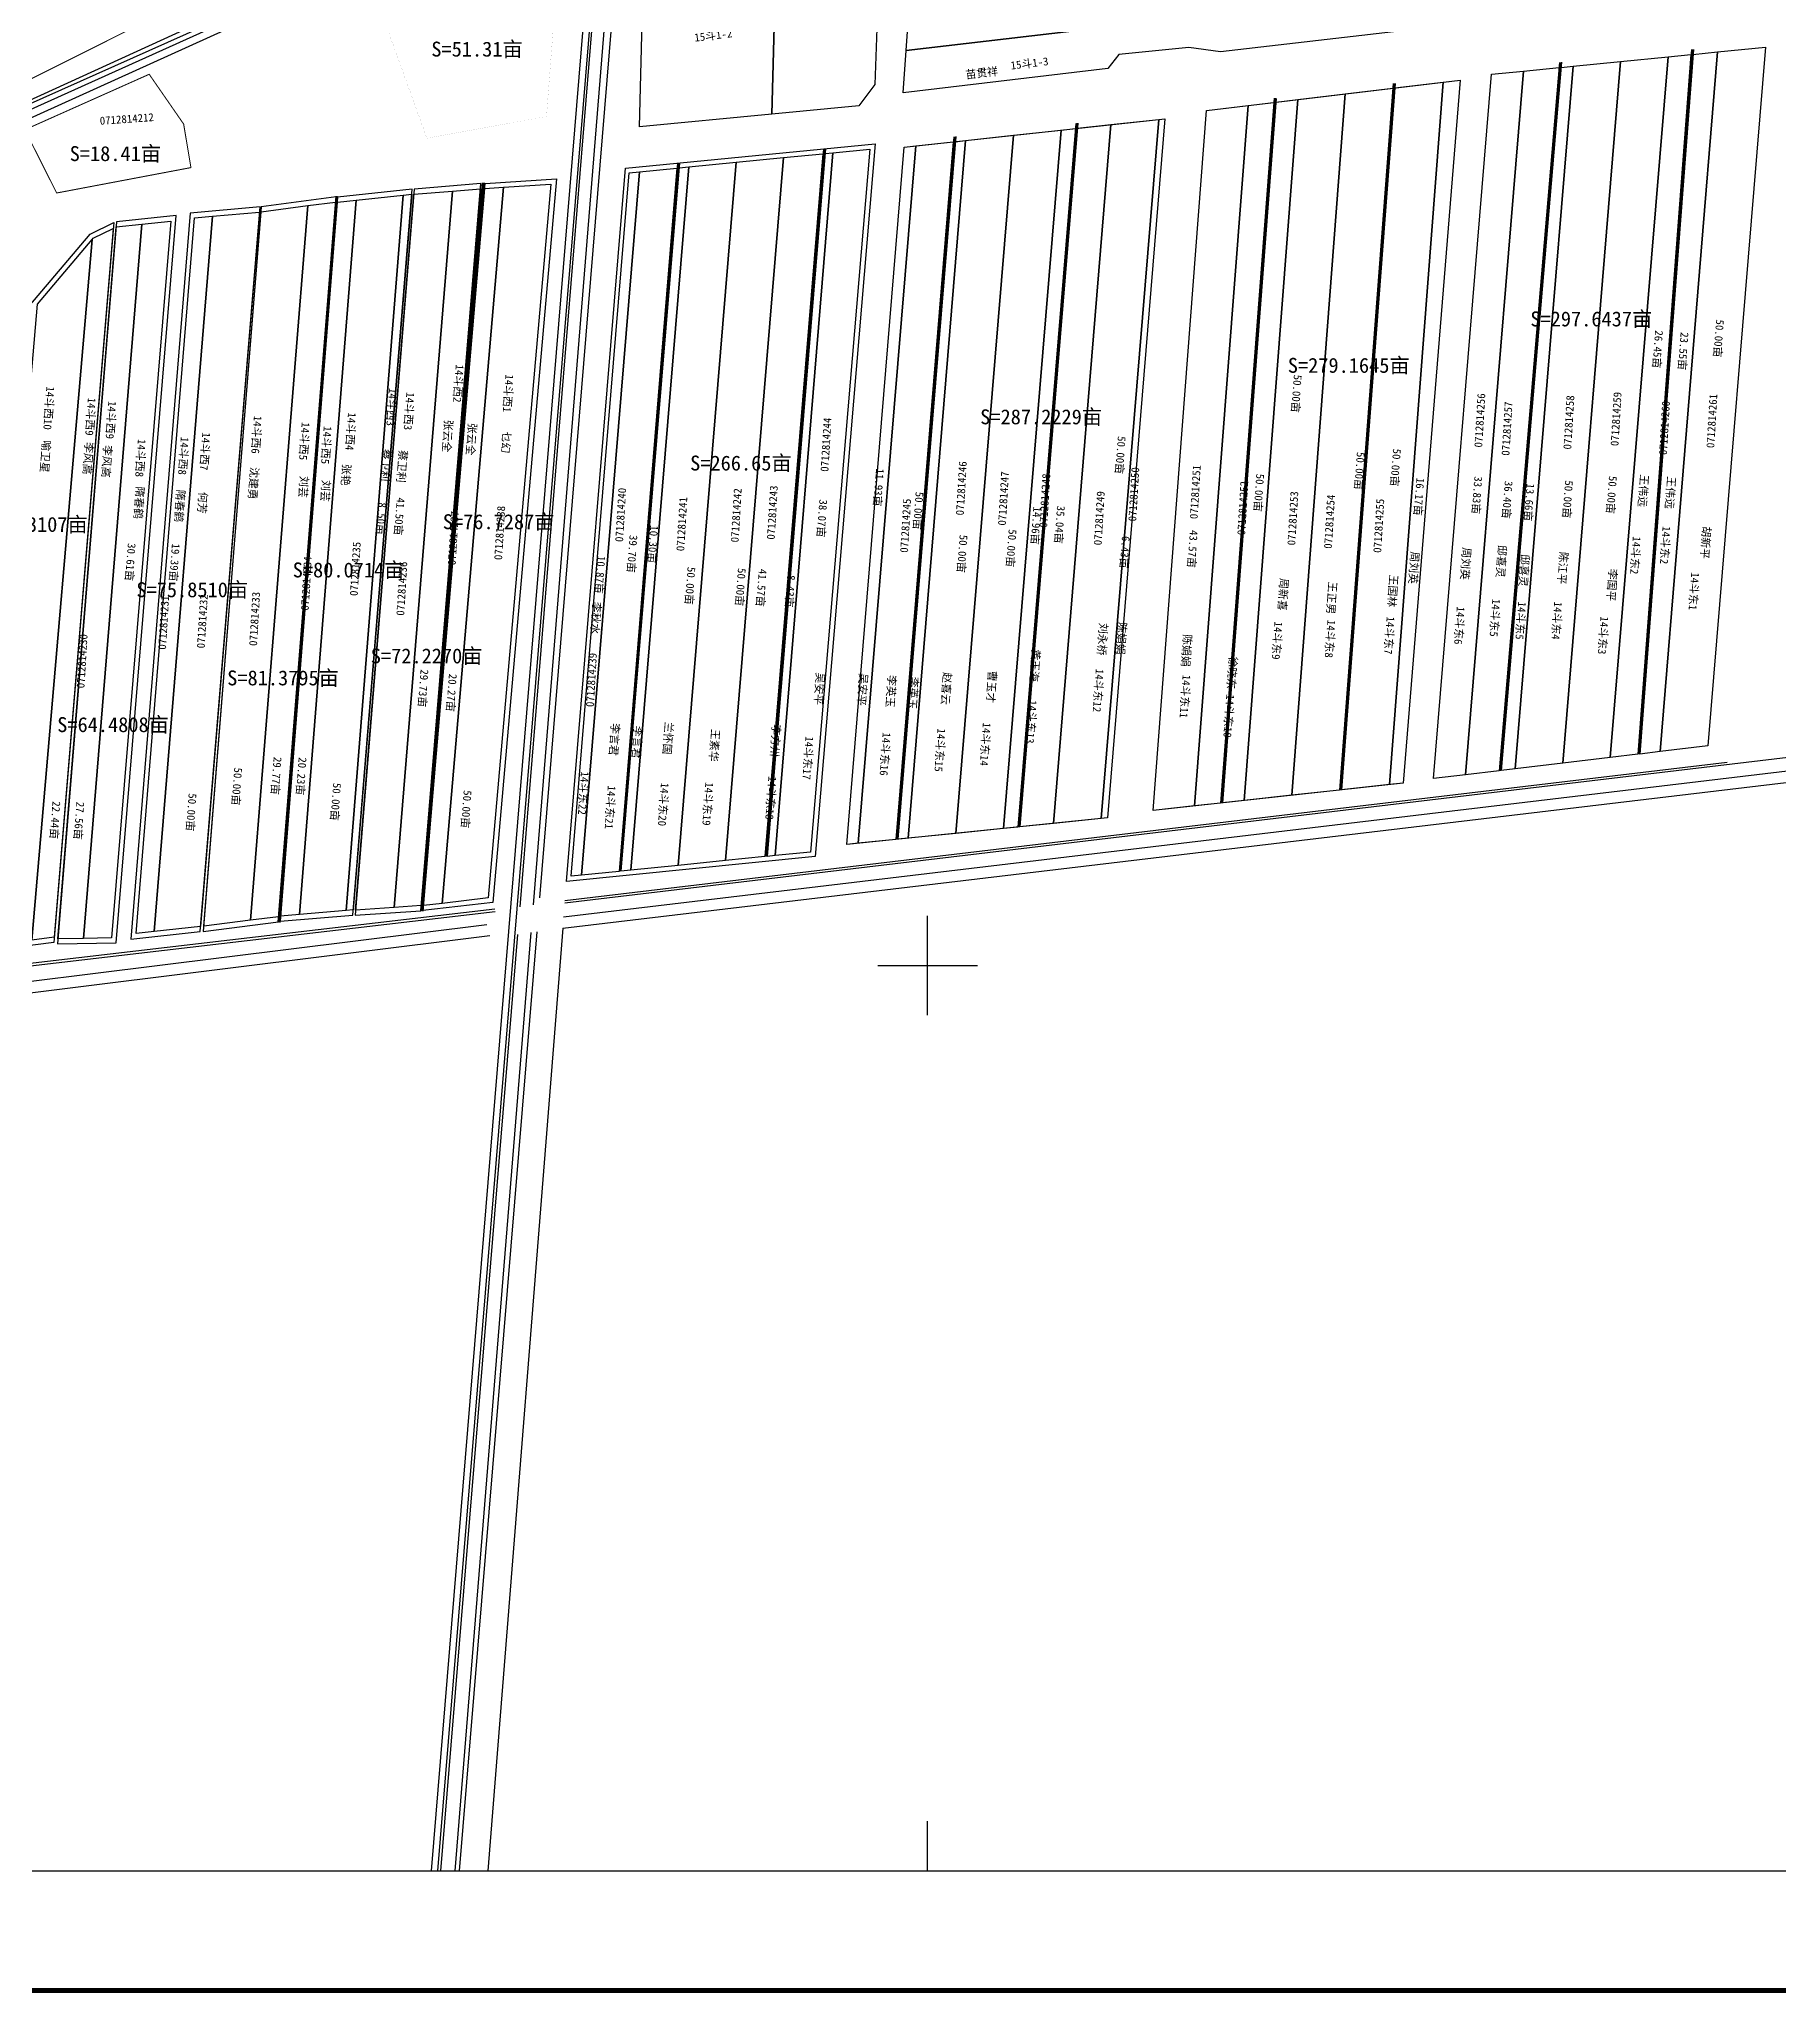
# Model space of a CAD drawing. Extents: x 541673 to 553395, y 4989791 to 4997334.
# Drawn here: x 545108 to 546855, y 4989968 to 4991930 of the extents above; entities that cross this region are included whole.
import ezdxf
from ezdxf.enums import TextEntityAlignment as Align

# ---------------------------------------------------------------- set-up
doc = ezdxf.new("R2010")
doc.units = 0
doc.header["$LTSCALE"] = 10
doc.layers.get('0').update_dxf_attribs({"linetype": 'CONTINUOUS'})
for name, color, linetype in [('2020.3月分地', 6, 'CONTINUOUS'), ('2021年', 2, 'CONTINUOUS'), ('TK', 7, 'CONTINUOUS'), ('出地桩', 7, 'CONTINUOUS'), ('地块名称', 7, 'CONTINUOUS'), ('地籍号', 7, 'CONTINUOUS'), ('承包户', 7, 'CONTINUOUS'), ('林带', 7, 'CONTINUOUS'), ('注记', 1, 'CONTINUOUS'), ('测地框', 7, 'CONTINUOUS'), ('路林渠', 7, 'CONTINUOUS'), ('身份地块', 7, 'CONTINUOUS'), ('退界后面积', 7, 'CONTINUOUS')]:
    doc.layers.add(name, color=color, linetype=linetype)
doc.styles.add('宋体', font='SimSun.ttf')

# ---------------------------------------------------------------- blocks, each defined once
blk = doc.blocks.new('14')
at = {"linetype": 'Continuous', "flags": 128}
blk.add_lwpolyline([(545696.5, 4991800.6), (545947.3, 4991825.1), (545887.1, 4991109.3), (545637.4, 4991084.2)], close=True, dxfattribs=at)

msp = doc.modelspace()

# ---------------------------------------------------------------- linework, layer by layer
at = {"layer": '2020.3月分地', "color": 3, "linetype": 'Continuous'}
msp.add_lwpolyline([(545574.1, 4991781.4), (545621.7, 4991784.5), (545558.7, 4991067.8), (545512.6, 4991062.4)], close=True, dxfattribs=at)
at = {"layer": '2021年', "color": 4, "linetype": 'Continuous'}
for points in [[(546086.2, 4991833.5), (546134.2, 4991838.8), (546076.3, 4991137.6), (546028.4, 4991132.7)], [(545473.2, 4991773.4), (545481.9, 4991774.3), (545423.1, 4991055.8), (545416, 4991055.2)], [(545484.1, 4991774.3), (545522.8, 4991777.6), (545464.2, 4991058.2), (545425.5, 4991055.6)]]:
    msp.add_lwpolyline(points, close=True, dxfattribs=at)
at = {"layer": 'TK', "linetype": 'Continuous'}
for p, q in [((546000, 4990950), (546000, 4991050)), ((545950, 4991000), (546050, 4991000)), ((546000, 4990091), (546000, 4990141))]:
    msp.add_line(p, q, dxfattribs=at)
at = {"layer": 'TK', "linetype": 'Continuous', "const_width": 5, "flags": 128}
msp.add_lwpolyline([(541744, 4989971), (547984, 4989971), (547984, 4997211), (541744, 4997211)], close=True, dxfattribs=at)
at = {"layer": 'TK', "linetype": 'Continuous', "flags": 128}
msp.add_lwpolyline([(541864, 4990091), (547864, 4990091), (547864, 4997091), (541864, 4997091)], close=True, dxfattribs=at)
at = {"layer": '出地桩', "color": 2, "linetype": 'Continuous', "flags": 128}
for points in [[(546767, 4991919.6), (546713.2, 4991212.1)], [(546768, 4991919.7), (546714.2, 4991212.2)], [(546769, 4991919.8), (546715.3, 4991212.3)], [(546634.7, 4991906.6), (546573.9, 4991195.4)], [(546635.7, 4991906.7), (546574.9, 4991195.6)], [(546636.7, 4991906.8), (546576, 4991195.7)], [(546347.9, 4991870.7), (546294, 4991163.1)], [(546348.9, 4991870.7), (546295, 4991163.2)], [(546349.9, 4991870.6), (546296, 4991163.3)], [(546467.6, 4991885.6), (546413.5, 4991176.1)], [(546468.6, 4991885.5), (546414.5, 4991176.2)], [(546469.6, 4991885.5), (546415.5, 4991176.3)], [(546026.2, 4991832), (545968.1, 4991126.6)], [(546027.3, 4991832.1), (545969.1, 4991126.7)], [(546028.3, 4991832.2), (545970.1, 4991126.8)], [(546148.9, 4991845.4), (546090.7, 4991139)], [(546149.9, 4991845.6), (546091.7, 4991139.1)], [(546151, 4991845.7), (546092.7, 4991139.2)], [(545895.4, 4991820), (545836.7, 4991109.3)], [(545896.4, 4991820.1), (545837.8, 4991109.4)], [(545897.4, 4991820.2), (545838.8, 4991109.5)], [(545748.7, 4991805.7), (545690.1, 4991094.5)], [(545749.8, 4991805.8), (545691.1, 4991094.6)], [(545750.8, 4991805.9), (545692.1, 4991094.7)], [(545347.7, 4991043.4), (545405.9, 4991772.4)], [(545348.7, 4991043.4), (545406.9, 4991772.3)], [(545349.7, 4991043.3), (545407.9, 4991772.2)], [(545552.6, 4991785.8), (545491.2, 4991054.8)], [(545553.6, 4991785.8), (545492.2, 4991054.7)], [(545554.6, 4991785.7), (545493.2, 4991054.6)]]:
    msp.add_lwpolyline(points, dxfattribs=at)
at = {"layer": '林带', "color": 3}
for points, const_width in [([(544949.6, 4992081.1), (545089, 4992147.1), (545198.2, 4991939.5), (545073, 4991876.8)], 1), ([(545435.3, 4992001.7), (545635.6, 4992092.8), (545617.3, 4991852.4), (545497.2, 4991830.6)], 0.05), ([(545093.4, 4991839.1), (545218.3, 4991894.8), (545252.9, 4991844.8), (545260.2, 4991801.1), (545125.4, 4991775.6)], 1)]:
    msp.add_lwpolyline(points, close=True, dxfattribs=dict(at, const_width=const_width))
at = {"layer": '测地框', "color": 7, "linetype": 'Continuous'}
for points in [[(546280.1, 4991858.5), (546534.7, 4991888.9), (546477.5, 4991183.1), (546226.5, 4991155.8)], [(545976.6, 4991821.5), (546238.1, 4991850.2), (546180.5, 4991148.2), (545918.9, 4991121.6)]]:
    msp.add_lwpolyline(points, close=True, dxfattribs=at)
at = {"layer": '测地框', "color": 7, "linetype": 'Continuous', "flags": 128}
for points, elevation in [([(545406.1, 4991771.7), (545330.9, 4991761.8), (545272.6, 4991034.3), (545348, 4991043.9)], 280), ([(545482.4, 4991779.4), (545407.5, 4991771.5), (545349.7, 4991044.5), (545422.7, 4991050.7)], 279.4), ([(545551.4, 4991785), (545484.5, 4991779.4), (545425.1, 4991050.6), (545491.1, 4991055)], 279.3), ([(545555.7, 4991785.2), (545627.2, 4991789.8), (545563.3, 4991063.3), (545493.2, 4991055.2)], 280), ([(545245.3, 4991752.9), (545185.4, 4991746.8), (545126.2, 4991021.7), (545185.1, 4991022.9)], 279.9), ([(545329.6, 4991761.6), (545259.3, 4991755.4), (545199.7, 4991026.5), (545269.5, 4991034.1)], 280.2), ([(545122.4, 4991023.2), (545072.5, 4991016.7), (545029.8, 4991010.9), (545084.4, 4991646.3), (545159, 4991734.1), (545182.7, 4991745.9)], 279.9)]:
    msp.add_lwpolyline(points, close=True, dxfattribs=dict(at, elevation=elevation))
at = {"layer": '路林渠', "color": 5, "linetype": 'Continuous', "flags": 128}
for points, elevation in [([(544462, 4992854.9), (545063.8, 4991857.2), (545068.4, 4991851.5), (545074, 4991847.6), (545081.6, 4991845.8), (545091.3, 4991847.3), (545649.5, 4992100.3)], 283.2), ([(544462, 4992854.9), (545063.8, 4991857.2), (545068.4, 4991851.5), (545074, 4991847.6), (545081.6, 4991845.8), (545091.3, 4991847.3), (545649.5, 4992100.3)], 283.2), ([(545649, 4992107.5), (545088.9, 4991854.9), (545081.8, 4991852.5), (545079, 4991852.2), (545076.9, 4991852.7), (545075, 4991854.2), (545073.5, 4991855.9), (544468.5, 4992860.5)], 280.2), ([(545649, 4992107.5), (545088.9, 4991854.9), (545081.8, 4991852.5), (545079, 4991852.2), (545076.9, 4991852.7), (545075, 4991854.2), (545073.5, 4991855.9), (544468.5, 4992860.5)], 280.2), ([(545501.7, 4990091), (545666.1, 4992087.5)], 280.5), ([(545508.3, 4990091), (545672.8, 4992088.1)], 282.9)]:
    msp.add_lwpolyline(points, dxfattribs=dict(at, elevation=elevation))
at = {"layer": '路林渠', "color": 3, "linetype": 'Continuous', "flags": 128}
for points, elevation in [([(545643.7, 4992108.6), (545077, 4991855.5)], 279.2), ([(545643.7, 4992108.6), (545077, 4991855.5)], 279.2), ([(545639.7, 4992116.2), (545081.9, 4991861)], 278.8), ([(545639.7, 4992116.2), (545081.9, 4991861)], 278.8), ([(545610.6, 4991068.1), (545697.1, 4992116.8)], 280.8), ([(545530, 4990091), (545607.8, 4991033.9)], 280.8), ([(545633.6, 4991037.4), (545558.3, 4990091)], 280.8)]:
    msp.add_lwpolyline(points, dxfattribs=dict(at, elevation=elevation))
at = {"layer": '路林渠', "color": 4, "linetype": 'Continuous', "flags": 128}
for points, elevation in [([(545675, 4992089.9), (545590.4, 4991058.9)], 280), ([(545604.2, 4991060.9), (545687.7, 4992091.6)], 284.6), ([(545635.6, 4991063.1), (547316.7, 4991263.2)], 280.5), ([(545634.5, 4991049), (547315.6, 4991249.2)], 279.7), ([(545633.6, 4991037.4), (547314.7, 4991237.6)], 280.8), ([(545635.8, 4991065.4), (546802.9, 4991204.3)], 280.6), ([(545565.5, 4991056.5), (544818.1, 4990969.1), (544696.3, 4990950.5), (543528.2, 4990487.1)], 280.4), ([(545565.8, 4991053.9), (544818.4, 4990966.5), (544696.6, 4990947.9), (543528.5, 4990484.5)], 280.5), ([(545557.4, 4991041), (544701, 4990934.3)], 280.6), ([(545560.3, 4991029.8), (544703.9, 4990923.1)], 281.1), ([(545588.1, 4991031.2), (545511, 4990091)], 280), ([(545525.6, 4990091), (545601.9, 4991033.1)], 284.6)]:
    msp.add_lwpolyline(points, dxfattribs=dict(at, elevation=elevation))
at = {"layer": '身份地块', "color": 1, "linetype": 'Continuous'}
for points in [[(545717.1, 4992091.9), (545850.2, 4992107), (545843.7, 4991854.7), (545710.6, 4991842)], [(545850.2, 4992107), (545955.5, 4992119), (545946.9, 4991884.5), (545930.8, 4991863.1), (545843.7, 4991854.7)], [(545979.9, 4991937.6), (546846.7, 4992039.3), (546844.9, 4992020.2), (545978.6, 4991918.6)], [(545978.6, 4991918.6), (546844.9, 4992020.2), (546841.3, 4991980.9), (546294, 4991917.2), (546262.2, 4991921.8), (546191.9, 4991914.5), (546181.1, 4991900.7), (545975.5, 4991876.3)], [(546695.8, 4991907.6), (546743.6, 4991912.3), (546685.6, 4991208.8), (546637.8, 4991203.1)], [(546743.6, 4991912.3), (546766.6, 4991914.6), (546713.2, 4991212.1), (546685.6, 4991208.8)], [(546768.6, 4991914.8), (546793.4, 4991917.2), (546735.6, 4991214.8), (546715.3, 4991212.3)], [(546793.4, 4991917.2), (546841.4, 4991922), (546783.4, 4991220.5), (546735.6, 4991214.8)], [(546517.6, 4991886.9), (546534.7, 4991888.9), (546477.5, 4991183.1), (546463.8, 4991181.6)], [(546566.3, 4991894.8), (546598.5, 4991898), (546540.3, 4991191.4), (546508.1, 4991187.6)], [(546598.5, 4991898), (546634.2, 4991901.5), (546573.9, 4991195.4), (546540.3, 4991191.4)], [(546636.3, 4991901.7), (546648.2, 4991902.9), (546590.1, 4991197.4), (546576, 4991195.7)], [(546648.2, 4991902.9), (546695.8, 4991907.6), (546637.8, 4991203.1), (546590.1, 4991197.4)], [(546349.6, 4991866.8), (546371.7, 4991869.4), (546318, 4991165.7), (546296, 4991163.3)], [(546371.7, 4991869.4), (546419.5, 4991875.1), (546365.8, 4991170.9), (546318, 4991165.7)], [(546419.5, 4991875.1), (546467.2, 4991880.9), (546413.5, 4991176.1), (546365.8, 4991170.9)], [(546469.3, 4991881.1), (546517.6, 4991886.9), (546463.8, 4991181.6), (546415.5, 4991176.3)], [(546184.1, 4991844.3), (546232.1, 4991849.5), (546174.2, 4991147.5), (546126.3, 4991142.7)], [(546232.1, 4991849.5), (546238.1, 4991850.2), (546180.5, 4991148.2), (546174.2, 4991147.5)], [(546280.1, 4991858.5), (546321.8, 4991863.5), (546268.2, 4991160.3), (546226.5, 4991155.8)], [(546321.8, 4991863.5), (546347.6, 4991866.5), (546294, 4991163.1), (546268.2, 4991160.3)], [(546038.2, 4991828.3), (546086.2, 4991833.5), (546028.4, 4991132.7), (545980.4, 4991127.8)], [(546134.2, 4991838.8), (546148.5, 4991840.4), (546090.7, 4991139), (546076.3, 4991137.6)], [(546150.5, 4991840.6), (546184.1, 4991844.3), (546126.3, 4991142.7), (546092.7, 4991139.2)], [(545807.8, 4991806.4), (545855.4, 4991811.1), (545797.2, 4991105.3), (545749.5, 4991100.5)], [(545855.4, 4991811.1), (545894.9, 4991815), (545836.7, 4991109.3), (545797.2, 4991105.3)], [(545897, 4991815.2), (545905, 4991815.9), (545846.8, 4991110.3), (545838.8, 4991109.5)], [(545905, 4991815.9), (545941.9, 4991819.6), (545882.5, 4991113.9), (545846.8, 4991110.3)], [(545976.6, 4991821.5), (545988.1, 4991822.8), (545930.4, 4991122.7), (545918.9, 4991121.6)], [(545988.1, 4991822.8), (546025.8, 4991826.9), (545968.1, 4991126.6), (545930.4, 4991122.7)], [(546027.8, 4991827.1), (546038.2, 4991828.3), (545980.4, 4991127.8), (545970.1, 4991126.8)], [(545700.2, 4991795.9), (545710.6, 4991796.9), (545652.3, 4991090.7), (545641.9, 4991089.6)], [(545710.6, 4991796.9), (545748.3, 4991800.6), (545690.1, 4991094.5), (545652.3, 4991090.7)], [(545750.4, 4991800.8), (545760.2, 4991801.8), (545701.9, 4991095.7), (545692.1, 4991094.7)], [(545760.2, 4991801.8), (545807.8, 4991806.4), (545749.5, 4991100.5), (545701.9, 4991095.7)], [(545426.3, 4991768.4), (545473.2, 4991773.4), (545416, 4991055.2), (545369.2, 4991051.2)], [(545522.8, 4991777.6), (545551, 4991779.9), (545491.5, 4991060.1), (545464.2, 4991058.2)], [(545555.2, 4991780.2), (545574.1, 4991781.4), (545512.6, 4991062.4), (545493.7, 4991060.2)], [(545263.9, 4991750.8), (545282, 4991752.4), (545223.4, 4991034.1), (545205.2, 4991032.1)], [(545282, 4991752.4), (545329.2, 4991756.5), (545269.9, 4991039.2), (545223.4, 4991034.1)], [(545330.6, 4991756.7), (545377.6, 4991762.9), (545320.1, 4991045.4), (545273.2, 4991039.4)], [(545377.6, 4991762.9), (545405.5, 4991766.5), (545348.1, 4991048.9), (545320.1, 4991045.4)], [(545407.5, 4991766.5), (545426.3, 4991768.4), (545369.2, 4991051.2), (545350.2, 4991049.6)], [(545161, 4991728.8), (545162.1, 4991730.1), (545182.2, 4991740.1), (545122.8, 4991028.3), (545100.6, 4991025.3)], [(545185, 4991741.7), (545210.9, 4991744.4), (545152.3, 4991027.2), (545126.6, 4991026.7)], [(545210.9, 4991744.4), (545239.9, 4991747.3), (545180.4, 4991027.8), (545152.3, 4991027.2)], [(545106, 4991664), (545161, 4991728.8), (545100.6, 4991025.3), (545050.6, 4991018.7)]]:
    msp.add_lwpolyline(points, close=True, dxfattribs=at)

# ---------------------------------------------------------------- block references
at = {"layer": '测地框', "color": 7, "linetype": 'Continuous'}
msp.add_blockref('14', (0, 0), dxfattribs=at)

# ---------------------------------------------------------------- texts
at = {"layer": '2020.3月分地', "color": 3, "linetype": 'Continuous', "style": '宋体'}
for s, p in [('乜幻 ', (545576.8, 4991522.5)), ('50.00亩', (545537.1, 4991156.9))]:
    msp.add_text(s, height=8, rotation=265.9103, dxfattribs=at).set_placement(p, align=Align.MIDDLE)
at = {"layer": '2021年', "color": 4, "linetype": 'Continuous', "style": '宋体'}
for s, p in [('蔡卫利', (545456.1, 4991502.3)), ('蔡卫利', (545472.4, 4991501.2)), ('8.50亩', (545451.7, 4991448.6)), ('41.50亩', (545469.9, 4991450.8)), ('曹玉才', (546064.3, 4991279.6)), ('14斗东14', (546058.3, 4991222.1))]:
    msp.add_text(s, height=8, rotation=265.9103, dxfattribs=at).set_placement(p, align=Align.MIDDLE)
at = {"layer": '地块名称', "color": 1, "linetype": 'Continuous', "style": '宋体'}
for s, rotation, p in [('15斗1-2', 6.8347, (545784.7, 4991934)), ('15斗1-3', 6.8347, (546102.3, 4991906)), ('14斗西2', 265.9103, (545529.1, 4991584.3)), ('14斗西10', 265.9103, (545117.8, 4991559.6)), ('14斗西3', 265.9103, (545462.1, 4991560.6)), ('14斗西3', 265.9103, (545479.5, 4991556.5)), ('14斗西1', 265.9103, (545579, 4991574.4)), ('14斗西9', 265.9103, (545159.7, 4991551)), ('14斗西9', 265.9103, (545180.2, 4991547.6)), ('14斗西6', 265.9103, (545326.4, 4991532.8)), ('14斗西5', 265.9103, (545374.4, 4991526.4)), ('14斗西5', 265.9103, (545396.5, 4991522.4)), ('14斗西4', 265.9103, (545420.9, 4991536.2)), ('14斗西7', 265.9103, (545274.6, 4991516.2)), ('14斗东2', 265.9103, (546741.1, 4991422)), ('14斗东2', 265.9103, (546711.2, 4991411.8)), ('14斗东1', 265.9103, (546769.9, 4991375.7)), ('14斗东5', 265.9103, (546570.1, 4991349)), ('14斗东5', 265.9103, (546596, 4991346.2)), ('14斗东4', 265.9103, (546632.2, 4991346.2)), ('14斗东9', 265.9103, (546351.3, 4991326.2)), ('14斗东8', 265.9103, (546404.5, 4991327.9)), ('14斗东7', 265.9103, (546464, 4991331.3)), ('14斗东3', 265.9103, (546678.7, 4991331.4)), ('14斗东12', 265.9103, (546171.7, 4991276)), ('14斗东11', 265.9103, (546258.9, 4991270.1)), ('14斗东13', 265.9103, (546104.5, 4991244.6)), ('14斗东10', 265.9103, (546302.8, 4991250.5)), ('14斗东17', 265.9103, (545880.2, 4991208.3)), ('14斗东16', 265.9103, (545957.7, 4991212.3)), ('14斗东15', 265.9103, (546012.7, 4991216.2)), ('14斗东22', 265.9103, (545654.7, 4991173)), ('14斗东20', 265.9103, (545735, 4991161.7)), ('14斗东19', 265.9103, (545779.6, 4991162.2)), ('14斗东18', 265.9103, (545842.9, 4991168.2)), ('14斗东21', 265.9103, (545681.6, 4991158.8))]:
    msp.add_text(s, height=8, rotation=rotation, dxfattribs=at).set_placement(p, align=Align.MIDDLE)
at = {"layer": '地籍号', "color": 1, "linetype": 'Continuous', "style": '宋体'}
for s, rotation, p in [('0712814212', 4.0025, (545195.8, 4991849.9, 3.2)), ('0712814259', 86.6233, (546691.4, 4991548.7, 562.5)), ('0712814256', 86.6233, (546554.6, 4991547.3, 562.5)), ('0712814257', 86.6233, (546581.9, 4991539, 562.5)), ('0712814258', 86.6233, (546644, 4991545.3, 562.5)), ('0712814260', 86.6233, (546740, 4991539.7, 562.5)), ('0712814261', 86.6233, (546787.6, 4991546.7, 562.5)), ('0712814244', 86.6233, (545898, 4991522.9, 562.5)), ('0712814246', 86.6233, (546033.9, 4991479.1, 562.5)), ('0712814250', 86.6233, (546207.1, 4991473.1, 562.5)), ('0712814251', 86.6233, (546268.8, 4991475.4, 562.5)), ('0712814240', 86.6233, (545691.8, 4991452.4, 562.5)), ('0712814242', 86.6233, (545807.8, 4991452, 562.5)), ('0712814243', 86.6233, (545844.1, 4991454.8, 562.5)), ('0712814247', 86.6233, (546076.2, 4991468.9, 562.5)), ('0712814248', 86.6233, (546117.7, 4991466.8, 562.5)), ('0712814252', 86.6233, (546316.5, 4991459.2, 562.5)), ('0712814238', 86.6233, (545570.3, 4991434.3, 562.5)), ('0712814241', 86.6233, (545753.2, 4991443.2, 562.5)), ('0712814245', 86.6233, (545977.9, 4991441.6, 562.5)), ('0712814249', 86.6233, (546172.4, 4991449.1, 562.5)), ('0712814253', 86.6233, (546366.8, 4991449, 562.5)), ('0712814254', 86.6233, (546403.6, 4991445.6, 562.5)), ('0712814255', 86.6233, (546453.1, 4991441.5, 562.5)), ('0712814237', 86.6233, (545523.7, 4991429.1, 562.5)), ('0712814235', 86.6233, (545425.3, 4991398.2, 562.5)), ('0712814234', 86.6233, (545376.1, 4991383.6, 562.5)), ('0712814236', 86.6233, (545472, 4991378.4, 562.5)), ('0712814231', 86.6233, (545232.8, 4991344.3, 842.7)), ('0712814232', 86.6233, (545271.7, 4991345.6, 562.5)), ('0712814233', 86.6233, (545324.2, 4991348, 562.5)), ('0712814230', 86.6233, (545150.9, 4991305.6, 842.7)), ('0712814239', 86.6233, (545662.4, 4991286.7, 562.5))]:
    msp.add_text(s, height=8, rotation=rotation, dxfattribs=at).set_placement(p, align=Align.MIDDLE)
at = {"layer": '承包户', "color": 1, "linetype": 'Continuous', "style": '宋体'}
for s, rotation, p in [('苗贯祥', 6.8347, (546054.4, 4991896.4)), ('张云全', 265.9103, (545518.2, 4991531.6)), ('张云全', 265.9103, (545542.1, 4991528.4)), ('喻卫星', 265.9103, (545114.3, 4991511)), ('李风高', 265.9103, (545157.1, 4991509.2)), ('李风高', 265.9103, (545175.9, 4991506.2)), ('沈建勇', 265.9103, (545323.3, 4991484.1)), ('张艳', 265.9103, (545416.2, 4991492.7)), ('刘芸', 265.9103, (545373.4, 4991480.5)), ('刘芸', 265.9103, (545395.5, 4991476.5)), ('王伟远', 265.9103, (546719, 4991476.6)), ('王伟远', 265.9103, (546746.2, 4991474.7)), ('何芳', 265.9103, (545272, 4991464.6)), ('胡新平', 265.9103, (546781.6, 4991424.5)), ('邸喜灵', 265.9103, (546576.3, 4991405.7)), ('邸喜灵', 265.9103, (546599.2, 4991396.6)), ('陈江平', 265.9103, (546638.1, 4991399)), ('周新喜', 265.9103, (546357.2, 4991372.6)), ('王正男', 265.9103, (546405.7, 4991369)), ('王国林', 265.9103, (546467.3, 4991376.1)), ('李国平', 265.9103, (546687.5, 4991382)), ('刘永桥', 265.9103, (546175.8, 4991327.6)), ('陈娟娟', 265.9103, (546194.8, 4991328.4)), ('陈娟娟', 265.9103, (546260.3, 4991316.2)), ('黄玉海', 265.9103, (546108, 4991301.2)), ('徐晓东', 265.9103, (546306, 4991294)), ('吴安平', 265.9103, (545891.4, 4991277.8)), ('吴安平', 265.9103, (545934.8, 4991277.1)), ('李英玉', 265.9103, (545963.5, 4991275.3)), ('李英玉', 265.9103, (545985.8, 4991273.6)), ('赵喜云', 265.9103, (546019, 4991278)), ('李言君', 265.9103, (545685.7, 4991227)), ('兰怀国', 265.9103, (545739.5, 4991228.2)), ('李方州', 265.9103, (545847.4, 4991225.8)), ('李言君', 265.9103, (545708.7, 4991224.2)), ('王素华', 265.9103, (545786.2, 4991221))]:
    msp.add_text(s, height=8, rotation=rotation, dxfattribs=at).set_placement(p, align=Align.MIDDLE)
at = {"layer": '注记', "color": 0, "linetype": 'Continuous', "style": '宋体'}
for s, p in [('S=51.31亩', (545547.6, 4991920.4)), ('S=18.41亩', (545184.4, 4991815.5)), ('S=297.6437亩', (546666.6, 4991649.5)), ('S=279.1645亩', (546423, 4991602.9)), ('S=287.2229亩', (546114.1, 4991551.2)), ('S=93.3107亩', (545100.6, 4991443.2)), ('S=76.7287亩', (545569.3, 4991445.9)), ('S=80.0714亩', (545418.6, 4991397.5)), ('S=75.8510亩', (545261.6, 4991377.6)), ('S=72.2270亩', (545497, 4991311.2)), ('S=81.3795亩', (545352.8, 4991289.1)), ('S=64.4808亩', (545182.1, 4991242.2))]:
    msp.add_text(s, height=15, dxfattribs=at).set_placement(p, align=Align.MIDDLE)
at = {"layer": '注记', "color": 7, "linetype": 'Continuous', "style": '宋体'}
msp.add_text('S=266.65亩', height=15, dxfattribs=at).set_placement((545812.6, 4991504.8), align=Align.MIDDLE)
at = {"layer": '身份地块', "color": 1, "linetype": 'Continuous', "style": '宋体'}
for s, rotation, p in [('14斗西8', 265.9103, (545209.9, 4991509.4)), ('14斗西8', 265.9103, (545253, 4991511.6)), ('隋春鹤', 265.9103, (545208.4, 4991464.6)), ('隋春鹤', 265.9103, (545249.2, 4991461.4)), ('16.17亩', 265.9103, (546493.9, 4991470.5)), ('33.83亩', 265.9103, (546552.1, 4991472.1)), ('30.61亩', 265.9103, (545199.8, 4991405)), ('19.39亩', 265.9103, (545244.1, 4991404.6)), ('周刘英', 265.9103, (546540.6, 4991403.5)), ('10.87亩', 265.9103, (545671.4, 4991392.2)), ('周刘英', 265.9103, (546488.5, 4991399.4)), ('李秋水', 266, (545667.1, 4991348.8)), ('14斗东6', 265.9103, (546534.4, 4991341.3))]:
    msp.add_text(s, height=8, rotation=rotation, dxfattribs=at).set_placement(p, align=Align.MIDDLE)
at = {"layer": '退界后面积', "color": 1, "linetype": 'Continuous', "style": '宋体'}
for s, p in [('26.45亩', (546733.6, 4991618.6)), ('23.55亩', (546759.2, 4991616.8)), ('50.00亩', (546794.8, 4991629.5)), ('50.00亩', (546370.8, 4991574.1)), ('50.00亩', (546194, 4991512.4)), ('50.00亩', (546470.4, 4991499.9)), ('11.93亩', (545951.2, 4991479.9)), ('50.00亩', (546434.1, 4991496.5)), ('50.00亩', (546333.1, 4991474.7)), ('36.40亩', (546582.6, 4991467.5)), ('13.66亩', (546604.4, 4991465)), ('50.00亩', (546643.2, 4991468)), ('50.00亩', (546687.3, 4991472.5)), ('38.07亩', (545894.3, 4991448.9)), ('50.00亩', (545991, 4991456.6)), ('14.96亩', (546109.2, 4991441.6)), ('35.04亩', (546133, 4991442.6)), ('10.30亩', (545724.5, 4991422.9)), ('50.00亩', (546084.4, 4991418.9)), ('39.70亩', (545703.7, 4991413.2)), ('50.00亩', (546035.2, 4991413.4)), ('6.43亩', (546198.4, 4991414.9)), ('43.57亩', (546266.4, 4991418.2)), ('50.00亩', (545761.9, 4991381.1)), ('50.00亩', (545812.5, 4991379.9)), ('41.57亩', (545833.5, 4991379.2)), ('8.43亩', (545862.3, 4991375.7)), ('29.73亩', (545493.8, 4991278.3)), ('20.27亩', (545522.3, 4991273.8)), ('29.77亩', (545346.3, 4991190.4)), ('20.23亩', (545371.4, 4991190)), ('50.00亩', (545306.7, 4991179.7)), ('50.00亩', (545406, 4991164.3)), ('22.44亩', (545124.2, 4991145.9)), ('27.56亩', (545148.2, 4991145.3)), ('50.00亩', (545260.9, 4991153.8))]:
    msp.add_text(s, height=8, rotation=265.9103, dxfattribs=at).set_placement(p, align=Align.MIDDLE)

doc.saveas('drawing.dxf')
